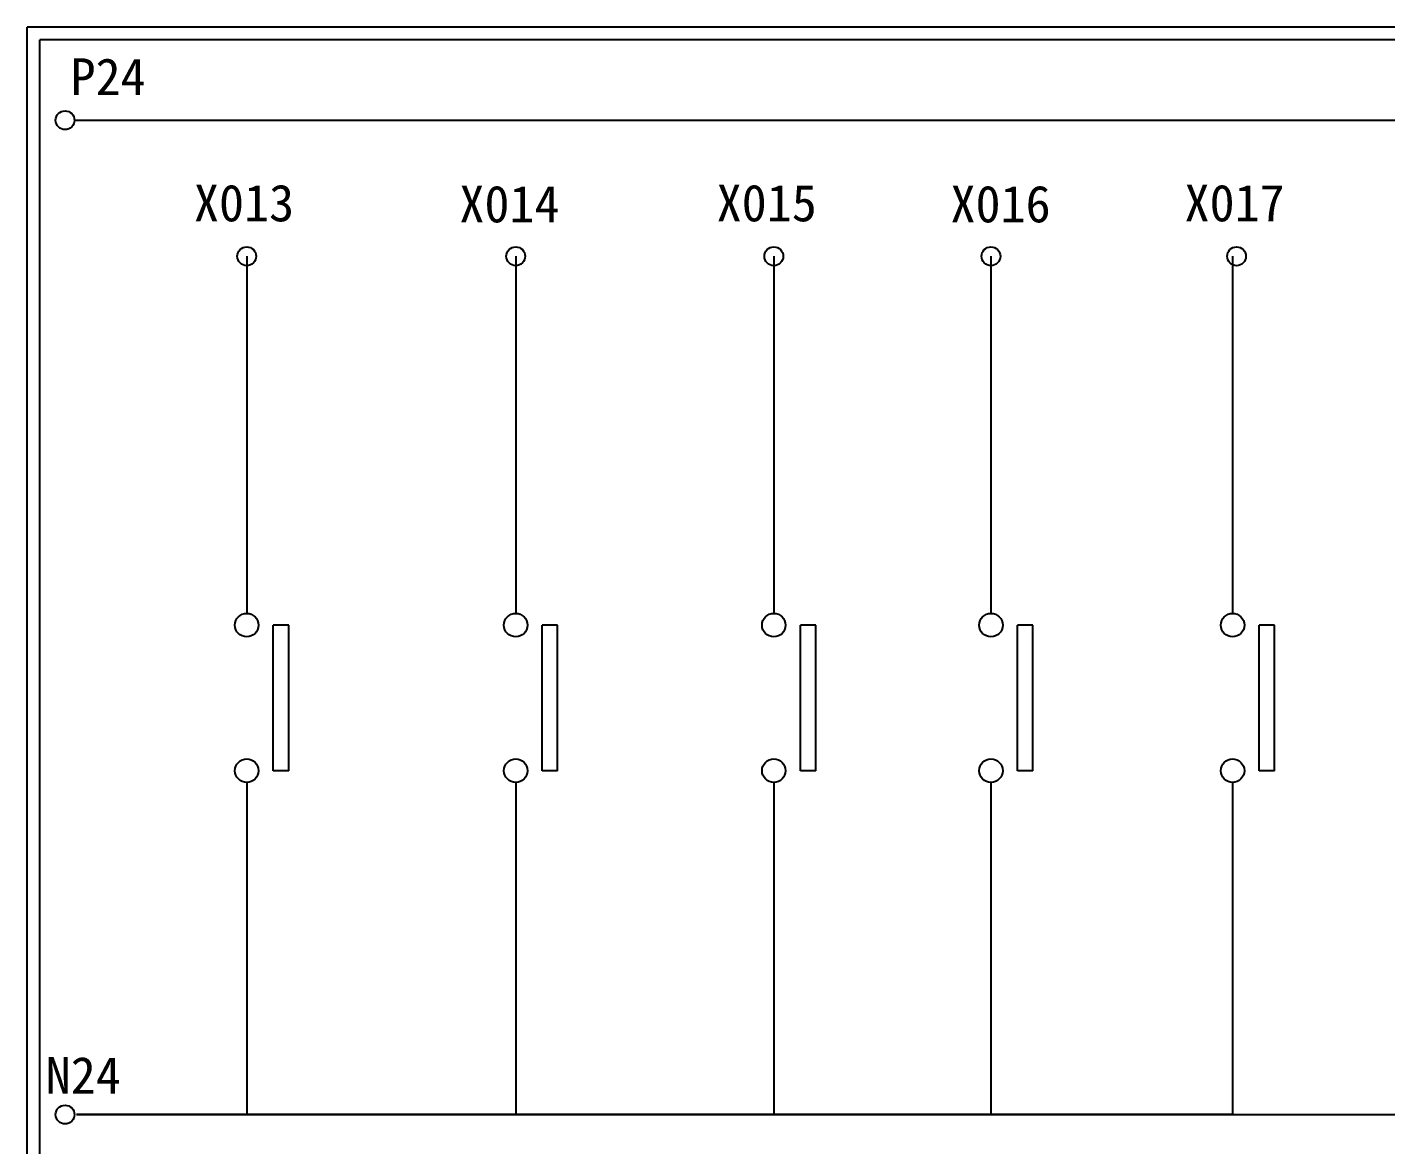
# Model space of a CAD drawing. Extents: x 275 to 562, y 265 to 469.
# Drawn here: x 274.9 to 407.8, y 359.6 to 468.9 of the extents above; entities that cross this region are included whole.
import ezdxf

# ---------------------------------------------------------------- set-up
doc = ezdxf.new("R2010")
doc.units = 0
doc.layers.get('0').update_dxf_attribs({"linetype": 'CONTINUOUS'})
doc.layers.add('圖框層', color=7, linetype='CONTINUOUS')
doc.layers.add('標尺寸層', color=3, linetype='CONTINUOUS')
doc.styles.add('STSL', font='kaiu.ttf')

msp = doc.modelspace()

# ---------------------------------------------------------------- linework, layer by layer
for p, q in [((300.48, 410.42), (298.97, 410.42)), ((326.78, 410.42), (325.28, 410.42)), ((352.03, 410.42), (350.53, 410.42)), ((373.27, 410.42), (371.76, 410.42)), ((396.9, 410.42), (395.4, 410.42)), ((300.48, 396.18), (298.97, 396.18)), ((326.78, 396.18), (325.28, 396.18)), ((352.03, 396.18), (350.53, 396.18)), ((373.27, 396.18), (371.76, 396.18)), ((396.9, 396.18), (395.4, 396.18))]:
    msp.add_line(p, q)
at = {"layer": '圖框層', "color": 7}
for p, q in [((561.9, 468.91), (274.9, 468.91)), ((274.9, 264.95), (274.9, 468.91)), ((560.65, 467.66), (276.15, 467.66)), ((276.15, 266.2), (276.15, 467.66))]:
    msp.add_line(p, q, dxfattribs=at)
at = {"layer": '標尺寸層', "color": 7}
for p, q in [((279.52, 459.81), (557.11, 459.81)), ((296.37, 446.5), (296.37, 411.57)), ((322.68, 446.5), (322.68, 411.57)), ((347.92, 446.5), (347.92, 411.57)), ((369.16, 446.5), (369.16, 411.57)), ((392.79, 446.5), (392.79, 411.57)), ((298.97, 396.18), (298.97, 410.42)), ((300.48, 396.18), (300.48, 410.42)), ((325.28, 396.18), (325.28, 410.42)), ((326.78, 396.18), (326.78, 410.42)), ((350.53, 396.18), (350.53, 410.42)), ((352.03, 396.18), (352.03, 410.42)), ((371.76, 396.18), (371.76, 410.42)), ((373.27, 396.18), (373.27, 410.42)), ((395.4, 396.18), (395.4, 410.42)), ((396.9, 396.18), (396.9, 410.42)), ((296.37, 395.03), (296.37, 362.54)), ((322.68, 395.04), (322.68, 362.54)), ((322.68, 395.03), (322.68, 362.54)), ((347.92, 395.04), (347.92, 362.54)), ((347.92, 395.03), (347.92, 362.54)), ((369.16, 395.04), (369.16, 362.54)), ((369.16, 395.03), (369.16, 362.54)), ((392.79, 395.04), (392.79, 362.54)), ((392.79, 395.03), (392.79, 362.54)), ((279.73, 362.54), (557.6, 362.54)), ((392.79, 362.54), (279.73, 362.54)), ((392.79, 362.54), (279.73, 362.54))]:
    msp.add_line(p, q, dxfattribs=at)
for centre, radius in [((278.6, 459.81), 0.92), ((296.37, 446.5), 0.92), ((322.68, 446.5), 0.92), ((347.92, 446.5), 0.92), ((369.16, 446.5), 0.92), ((393.18, 446.5), 0.92), ((296.37, 410.42), 1.15), ((322.68, 410.42), 1.15), ((347.92, 410.42), 1.15), ((369.16, 410.42), 1.15), ((392.79, 410.42), 1.15), ((296.37, 396.18), 1.15), ((322.68, 396.18), 1.15), ((347.92, 396.18), 1.15), ((369.16, 396.18), 1.15), ((392.79, 396.18), 1.15), ((278.6, 362.54), 0.92)]:
    msp.add_circle(centre, radius, dxfattribs=at)

# ---------------------------------------------------------------- texts
at = {"layer": '圖框層', "color": 4, "style": 'STSL'}
for s, p in [('P24', (279.14, 462.27)), ('X013', (291.21, 449.92)), ('X014', (317.17, 449.82)), ('X015', (342.33, 449.92)), ('X016', (365.2, 449.82)), ('X017', (388.09, 449.92)), ('N24', (276.71, 364.58))]:
    msp.add_text(s, height=3.6, dxfattribs=at).set_placement(p)

doc.saveas('drawing.dxf')
